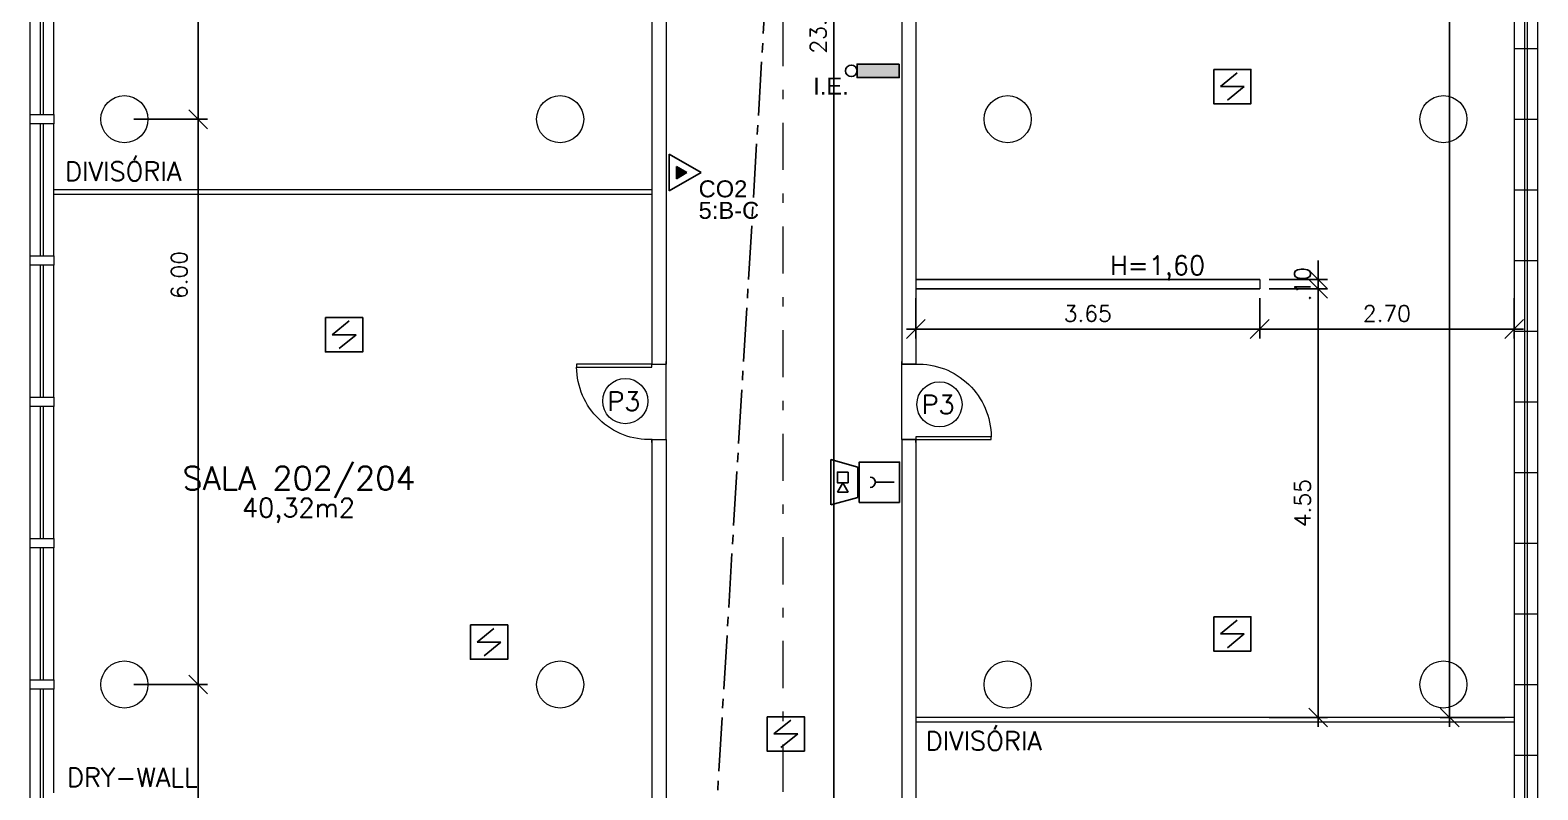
# Model space of a CAD drawing. Header units: millimetres. Extents: x 521 to 1055, y 261 to 520.
# Drawn here: x 531.06 to 547.07, y 380.13 to 388.19 of the extents above; entities that cross this region are included whole.
import ezdxf
from ezdxf.enums import TextEntityAlignment as Align

# ---------------------------------------------------------------- set-up
doc = ezdxf.new("R2010")
doc.units = ezdxf.units.MM
for name, pattern in [('CENTER2', [28.575, 19.05, -3.175, 3.175, -3.175]), ('CONTINU', [0]), ('DASHDOTX2', [2, 1, -0.5, 0, -0.5])]:
    doc.linetypes.add(name, pattern=pattern)
doc.layers.add('0.1', color=8, linetype='Continuous', lineweight=13)
doc.layers.add('ppci', color=8, linetype='Continuous')
doc.styles.add('ROMANS', font='romans')
doc.styles.get("Standard").update_dxf_attribs({"font": 'romans.shx'})
doc.styles.add('STYLE1', font='sanss___.ttf')
doc.dimstyles.new('Fares Eng - 50', dxfattribs={"dimscale": 2, "dimtxt": 0.085, "dimasz": 0.1, "dimexe": 0.05, "dimexo": 0.05, "dimgap": 0.04, "dimtad": 1, "dimzin": 4, "dimdsep": 46, "dimtxsty": 'ROMANS', "dimblk1": 'OBLIQUE', "dimblk2": 'OBLIQUE', "dimsah": 1, "dimcen": 0.05, "dimdle": 0.05, "dimclrd": 8, "dimclre": 8, "dimclrt": 8, "dimaunit": 1, "dimadec": 0, "dimazin": 0, "dimtfac": 1, "dimtix": 1, "dimtmove": 2, "dimatfit": 0, "dimldrblk": 'OPEN90', "dimfxl": 1, "dimtolj": 1, "dimtzin": 0, "dimarcsym": 0})

# ---------------------------------------------------------------- blocks, each defined once
blk = doc.blocks.new('_OBLIQUE')
at = {"color": 0, "linetype": 'ByBlock'}
blk.add_line((-0.5, -0.5), (0.5, 0.5), dxfattribs=at)
blk = doc.blocks.new('*D1204')
at = {"layer": '0.1', "color": 8, "linetype": 'CONTINU', "lineweight": -2, "transparency": 16777216}
for p, q in [((532.847, 381.346), (532.847, 375.146)), ((532.164, 381.246), (532.947, 381.246)), ((532.164, 375.246), (532.947, 375.246))]:
    blk.add_line(p, q, dxfattribs=at)
at = {"layer": 'DEFPOINTS', "color": 0, "linetype": 'CONTINU', "lineweight": -2, "transparency": 16777216}
for p in [(532.064, 381.246), (532.064, 375.246), (532.847, 375.246)]:
    blk.add_point(p, dxfattribs=at)
at = {"layer": '0.1', "color": 8, "linetype": 'CONTINU', "lineweight": -2, "transparency": 16777216, "xscale": 0.2, "yscale": 0.2, "zscale": 0.2}
for p, rotation in [((532.847, 381.246), 90), ((532.847, 375.246), 270)]:
    blk.add_blockref('_OBLIQUE', p, dxfattribs=dict(at, rotation=rotation))
at = {"layer": '0.1', "color": 8, "linetype": 'CONTINU', "transparency": 16777216, "insert": (532.682, 378.246), "char_height": 0.17, "attachment_point": 5, "rotation": 90, "style": 'ROMANS'}
blk.add_mtext('\\A1;6.00', dxfattribs=at)
blk = doc.blocks.new('_Open90')
at = {"color": 0, "linetype": 'ByBlock', "lineweight": -2}
for p, q in [((0, 0), (-1, 0)), ((-0.5, 0.5), (0, 0)), ((0, 0), (-0.5, -0.5))]:
    blk.add_line(p, q, dxfattribs=at)
blk = doc.blocks.new('*D1159')
at = {"layer": '0.1', "color": 8, "linetype": 'CONTINU', "lineweight": -2, "transparency": 16777216}
for p, q in [((539.594, 399.896), (539.594, 376.646)), ((540.214, 399.796), (539.494, 399.796)), ((540.214, 376.746), (539.494, 376.746))]:
    blk.add_line(p, q, dxfattribs=at)
at = {"layer": 'DEFPOINTS', "color": 0, "linetype": 'CONTINU', "lineweight": -2, "transparency": 16777216}
for p in [(540.314, 399.796), (539.594, 376.746), (540.314, 376.746)]:
    blk.add_point(p, dxfattribs=at)
at = {"layer": '0.1', "color": 8, "linetype": 'CONTINU', "lineweight": -2, "transparency": 16777216, "xscale": 0.2, "yscale": 0.2, "zscale": 0.2}
for p, rotation in [((539.594, 399.796), 90), ((539.594, 376.746), 270)]:
    blk.add_blockref('_OBLIQUE', p, dxfattribs=dict(at, rotation=rotation))
at = {"layer": '0.1', "color": 8, "linetype": 'CONTINU', "transparency": 16777216, "insert": (539.429, 388.271), "char_height": 0.17, "attachment_point": 5, "rotation": 90, "style": 'ROMANS'}
blk.add_mtext('\\A1;23.05', dxfattribs=at)
blk = doc.blocks.new('*D1232')
at = {"layer": '0.1', "color": 8, "linetype": 'CONTINU', "lineweight": -2, "transparency": 16777216}
for p, q in [((532.847, 381.146), (532.847, 387.346)), ((532.164, 387.246), (532.947, 387.246)), ((532.164, 381.246), (532.947, 381.246))]:
    blk.add_line(p, q, dxfattribs=at)
at = {"layer": 'DEFPOINTS', "color": 0, "linetype": 'CONTINU', "lineweight": -2, "transparency": 16777216}
for p in [(532.064, 387.246), (532.847, 387.246), (532.064, 381.246)]:
    blk.add_point(p, dxfattribs=at)
at = {"layer": '0.1', "color": 8, "linetype": 'CONTINU', "lineweight": -2, "transparency": 16777216, "xscale": 0.2, "yscale": 0.2, "zscale": 0.2}
for p, rotation in [((532.847, 387.246), 90), ((532.847, 381.246), 270)]:
    blk.add_blockref('_OBLIQUE', p, dxfattribs=dict(at, rotation=rotation))
at = {"layer": '0.1', "color": 8, "linetype": 'CONTINU', "transparency": 16777216, "insert": (532.647, 385.593), "char_height": 0.17, "attachment_point": 5, "rotation": 90, "style": 'ROMANS'}
blk.add_mtext('\\A1;6.00', dxfattribs=at)
blk = doc.blocks.new('*D1162')
at = {"layer": '0.1', "color": 8, "linetype": 'CONTINU', "lineweight": -2, "transparency": 16777216}
for p, q in [((532.847, 387.146), (532.847, 393.346)), ((532.164, 393.246), (532.947, 393.246)), ((532.164, 387.246), (532.947, 387.246))]:
    blk.add_line(p, q, dxfattribs=at)
at = {"layer": 'DEFPOINTS', "color": 0, "linetype": 'CONTINU', "lineweight": -2, "transparency": 16777216}
for p in [(532.064, 393.246), (532.847, 393.246), (532.064, 387.246)]:
    blk.add_point(p, dxfattribs=at)
at = {"layer": '0.1', "color": 8, "linetype": 'CONTINU', "lineweight": -2, "transparency": 16777216, "xscale": 0.2, "yscale": 0.2, "zscale": 0.2}
for p, rotation in [((532.847, 393.246), 90), ((532.847, 387.246), 270)]:
    blk.add_blockref('_OBLIQUE', p, dxfattribs=dict(at, rotation=rotation))
at = {"layer": '0.1', "color": 8, "linetype": 'CONTINU', "transparency": 16777216, "insert": (532.647, 389.718), "char_height": 0.17, "attachment_point": 5, "rotation": 90, "style": 'ROMANS'}
blk.add_mtext('\\A1;6.00', dxfattribs=at)
blk = doc.blocks.new('P80')
for points in [[(0, 0.86), (0, 0.83), (0.15, 0.83), (0.15, 0.86)], [(0, 0), (0, 0.03), (0.15, 0.03), (0.15, 0)]]:
    blk.add_lwpolyline(points)
blk.add_lwpolyline([(-0.8, 0.06), (0, 0.06), (0, 0.03), (-0.8, 0.03)], close=True)
at = {"color": 8}
blk.add_arc((-0.025, 0.056), 0.775, 88.1408, 179.6698, dxfattribs=at)
blk = doc.blocks.new('ÁREA')
for p in [(0.00005, 0.00376), (0, 0)]:
    blk.add_attdef('COMPARTIMENTO', text='', height=0.0025).set_placement(p, align=Align.CENTER)
at = {"color": 1}
for p in [(-0.00005, -0.00376), (-0.0001, -0.00752)]:
    blk.add_attdef('ÁREA', text='', height=0.002, dxfattribs=at).set_placement(p, align=Align.CENTER)
blk = doc.blocks.new('*D3298')
at = {"layer": '0.1', "color": 8, "linetype": 'CONTINU', "lineweight": -2, "transparency": 16777216}
for p, q in [((546.13, 399.746), (546.13, 380.796)), ((546.714, 399.646), (546.03, 399.646)), ((546.714, 380.896), (546.03, 380.896))]:
    blk.add_line(p, q, dxfattribs=at)
at = {"layer": 'DEFPOINTS', "color": 0, "linetype": 'CONTINU', "lineweight": -2, "transparency": 16777216}
for p in [(546.814, 399.646), (546.13, 380.896), (546.814, 380.896)]:
    blk.add_point(p, dxfattribs=at)
at = {"layer": '0.1', "color": 8, "linetype": 'CONTINU', "lineweight": -2, "transparency": 16777216, "xscale": 0.2, "yscale": 0.2, "zscale": 0.2}
for p, rotation in [((546.13, 399.646), 90), ((546.13, 380.896), 270)]:
    blk.add_blockref('_OBLIQUE', p, dxfattribs=dict(at, rotation=rotation))
at = {"layer": '0.1', "color": 8, "linetype": 'CONTINU', "lineweight": -2, "transparency": 16777216, "insert": (545.965, 390.271), "char_height": 0.17, "attachment_point": 5, "rotation": 90, "style": 'ROMANS'}
blk.add_mtext('\\A1;18.75', dxfattribs=at)
blk = doc.blocks.new('*D3299')
at = {"layer": '0.1', "color": 8, "linetype": 'CONTINU', "lineweight": -2, "transparency": 16777216}
for p, q in [((540.464, 385.346), (540.464, 384.919)), ((544.114, 385.346), (544.114, 384.919)), ((544.214, 385.019), (540.364, 385.019))]:
    blk.add_line(p, q, dxfattribs=at)
at = {"layer": 'DEFPOINTS', "color": 0, "linetype": 'CONTINU', "lineweight": -2, "transparency": 16777216}
for p in [(540.464, 385.446), (544.114, 385.446), (540.464, 385.019)]:
    blk.add_point(p, dxfattribs=at)
at = {"layer": '0.1', "color": 8, "linetype": 'CONTINU', "lineweight": -2, "transparency": 16777216, "xscale": 0.2, "yscale": 0.2, "zscale": 0.2, "rotation": 180}
blk.add_blockref('_OBLIQUE', (540.464, 385.019), dxfattribs=at)
at = {"layer": '0.1', "color": 8, "linetype": 'CONTINU', "lineweight": -2, "transparency": 16777216, "xscale": 0.2, "yscale": 0.2, "zscale": 0.2}
blk.add_blockref('_OBLIQUE', (544.114, 385.019), dxfattribs=at)
at = {"layer": '0.1', "color": 8, "linetype": 'CONTINU', "lineweight": -2, "transparency": 16777216, "insert": (542.289, 385.184), "char_height": 0.17, "attachment_point": 5, "style": 'ROMANS'}
blk.add_mtext('\\A1;3.65', dxfattribs=at)
blk = doc.blocks.new('*D3300')
at = {"layer": '0.1', "color": 8, "linetype": 'CONTINU', "lineweight": -2, "transparency": 16777216}
for p, q in [((544.114, 385.346), (544.114, 384.919)), ((546.814, 385.346), (546.814, 384.919)), ((544.014, 385.019), (546.914, 385.019))]:
    blk.add_line(p, q, dxfattribs=at)
at = {"layer": 'DEFPOINTS', "color": 0, "linetype": 'CONTINU', "lineweight": -2, "transparency": 16777216}
for p in [(544.114, 385.446), (546.814, 385.446), (546.814, 385.019)]:
    blk.add_point(p, dxfattribs=at)
at = {"layer": '0.1', "color": 8, "linetype": 'CONTINU', "lineweight": -2, "transparency": 16777216, "xscale": 0.2, "yscale": 0.2, "zscale": 0.2, "rotation": 180}
blk.add_blockref('_OBLIQUE', (544.114, 385.019), dxfattribs=at)
at = {"layer": '0.1', "color": 8, "linetype": 'CONTINU', "lineweight": -2, "transparency": 16777216, "xscale": 0.2, "yscale": 0.2, "zscale": 0.2}
blk.add_blockref('_OBLIQUE', (546.814, 385.019), dxfattribs=at)
at = {"layer": '0.1', "color": 8, "linetype": 'CONTINU', "lineweight": -2, "transparency": 16777216, "insert": (545.464, 385.184), "char_height": 0.17, "attachment_point": 5, "style": 'ROMANS'}
blk.add_mtext('\\A1;2.70', dxfattribs=at)
blk = doc.blocks.new('*D3301')
at = {"layer": '0.1', "color": 8, "linetype": 'CONTINU', "lineweight": -2, "transparency": 16777216}
for p, q in [((544.734, 385.546), (544.734, 385.746)), ((544.214, 385.546), (544.834, 385.546)), ((544.734, 385.446), (544.734, 385.546)), ((544.214, 385.446), (544.834, 385.446)), ((544.734, 385.446), (544.734, 385.246))]:
    blk.add_line(p, q, dxfattribs=at)
at = {"layer": 'DEFPOINTS', "color": 0, "linetype": 'CONTINU', "lineweight": -2, "transparency": 16777216}
for p in [(544.114, 385.546), (544.734, 385.546), (544.114, 385.446)]:
    blk.add_point(p, dxfattribs=at)
at = {"layer": '0.1', "color": 8, "linetype": 'CONTINU', "lineweight": -2, "transparency": 16777216, "xscale": 0.2, "yscale": 0.2, "zscale": 0.2}
for p, rotation in [((544.734, 385.546), 270), ((544.734, 385.446), 90)]:
    blk.add_blockref('_OBLIQUE', p, dxfattribs=dict(at, rotation=rotation))
at = {"layer": '0.1', "color": 8, "linetype": 'CONTINU', "lineweight": -2, "transparency": 16777216, "insert": (544.569, 385.496), "char_height": 0.17, "attachment_point": 5, "rotation": 90, "style": 'ROMANS'}
blk.add_mtext('\\A1;.10', dxfattribs=at)
blk = doc.blocks.new('*D3302')
at = {"layer": '0.1', "color": 8, "linetype": 'CONTINU', "lineweight": -2, "transparency": 16777216}
for p, q in [((544.734, 385.546), (544.734, 380.796)), ((544.214, 385.446), (544.834, 385.446)), ((544.214, 380.896), (544.834, 380.896))]:
    blk.add_line(p, q, dxfattribs=at)
at = {"layer": 'DEFPOINTS', "color": 0, "linetype": 'CONTINU', "lineweight": -2, "transparency": 16777216}
for p in [(544.114, 385.446), (544.114, 380.896), (544.734, 380.896)]:
    blk.add_point(p, dxfattribs=at)
at = {"layer": '0.1', "color": 8, "linetype": 'CONTINU', "lineweight": -2, "transparency": 16777216, "xscale": 0.2, "yscale": 0.2, "zscale": 0.2}
for p, rotation in [((544.734, 385.446), 90), ((544.734, 380.896), 270)]:
    blk.add_blockref('_OBLIQUE', p, dxfattribs=dict(at, rotation=rotation))
at = {"layer": '0.1', "color": 8, "linetype": 'CONTINU', "lineweight": -2, "transparency": 16777216, "insert": (544.569, 383.171), "char_height": 0.17, "attachment_point": 5, "rotation": 90, "style": 'ROMANS'}
blk.add_mtext('\\A1;4.55', dxfattribs=at)

msp = doc.modelspace()

# ---------------------------------------------------------------- hatches: boundary and pattern name
at = {"layer": 'ppci'}
for points in [[(539.84044, 387.83084), (539.84044, 387.68834), (540.28897, 387.68834), (540.28897, 387.83084)], [(538.03551, 386.68043), (537.92276, 386.74552), (537.92276, 386.61533)]]:
    msp.add_hatch(color=10, dxfattribs=at).paths.add_polyline_path(points)

# ---------------------------------------------------------------- linework, layer by layer
at = {"layer": '0.1', "color": 8, "linetype": 'DASHDOTX2', "ltscale": 0.5}
msp.add_line((539.05324, 424.60892), (539.05324, 371.68747), dxfattribs=at)
at = {"layer": '0.1', "color": 8, "linetype": 'CONTINU'}
for p, q in [((546.92404, 396.04649), (546.92404, 375.39649)), ((546.95404, 396.04649), (546.95404, 375.39649)), ((547.06404, 396.04649), (547.06404, 375.39649)), ((546.81404, 393.54649), (546.81404, 387.24649)), ((531.06404, 387.29649), (531.06404, 388.69649)), ((531.17404, 387.29649), (531.17404, 388.69649)), ((531.20404, 387.29649), (531.20404, 388.69649)), ((531.31404, 387.29649), (531.31404, 388.69649)), ((546.81404, 387.99649), (547.06404, 387.99649)), ((531.06404, 385.79649), (531.06404, 387.19649)), ((531.17404, 385.79649), (531.17404, 387.19649)), ((531.20404, 385.79649), (531.20404, 387.19649)), ((531.31404, 386.89649), (531.31404, 387.19649)), ((531.31404, 386.89649), (531.31404, 387.19649)), ((531.31404, 386.49649), (531.31404, 387.19649)), ((546.81404, 387.24649), (547.06404, 387.24649)), ((546.81404, 387.24649), (546.81404, 381.24649)), ((537.66404, 386.49649), (531.31404, 386.49649)), ((531.31404, 386.44649), (531.31404, 386.49649)), ((546.81404, 386.49649), (547.06404, 386.49649)), ((531.31404, 385.79649), (531.31404, 386.44649)), ((537.66404, 386.44649), (531.31404, 386.44649)), ((531.06404, 384.29649), (531.06404, 385.69649)), ((531.17404, 384.29649), (531.17404, 385.69649)), ((531.20404, 384.29649), (531.20404, 385.69649)), ((531.31404, 384.29649), (531.31404, 385.69649)), ((546.81404, 385.74649), (547.06404, 385.74649)), ((546.81404, 384.99649), (547.06404, 384.99649)), ((537.81404, 383.84649), (537.81404, 384.64649)), ((540.31404, 383.84649), (540.31404, 384.64649)), ((546.81404, 384.24649), (547.06404, 384.24649)), ((531.06404, 382.79649), (531.06404, 384.19649)), ((531.17404, 382.79649), (531.17404, 384.19649)), ((531.20404, 382.79649), (531.20404, 384.19649)), ((531.31404, 382.79649), (531.31404, 384.19649)), ((546.81404, 383.49649), (547.06404, 383.49649)), ((531.31404, 382.79649), (531.31404, 382.69649)), ((531.06404, 381.29649), (531.06404, 382.69649)), ((531.17404, 381.29649), (531.17404, 382.69649)), ((531.20404, 381.29649), (531.20404, 382.69649)), ((531.31404, 382.54649), (531.31404, 382.69649)), ((546.81404, 382.74649), (547.06404, 382.74649)), ((531.31404, 382.49649), (531.31404, 382.54649)), ((531.31404, 381.29649), (531.31404, 382.49649)), ((546.81404, 381.99649), (547.06404, 381.99649)), ((546.81404, 381.59649), (546.81404, 379.74649)), ((531.06404, 379.79649), (531.06404, 381.19649)), ((531.17404, 379.79649), (531.17404, 381.19649)), ((531.20404, 379.79649), (531.20404, 381.19649)), ((531.31404, 380.09649), (531.31404, 381.19649)), ((546.81404, 381.24649), (547.06404, 381.24649)), ((546.81404, 380.89649), (540.46404, 380.89649)), ((546.81404, 380.84649), (540.46404, 380.84649)), ((546.81404, 380.49649), (547.06404, 380.49649))]:
    msp.add_line(p, q, dxfattribs=at)
at = {"layer": '0.1', "color": 7}
for p, q in [((537.66404, 389.84649), (537.66404, 384.64649)), ((537.81404, 389.84649), (537.81404, 384.64649)), ((540.31404, 389.84649), (540.31404, 384.64649)), ((540.46404, 389.84649), (540.46404, 384.64649)), ((537.66404, 384.64649), (537.81404, 384.64649)), ((540.31404, 384.64649), (540.46404, 384.64649)), ((537.66404, 383.84649), (537.66404, 379.79649)), ((537.66404, 383.84649), (537.81404, 383.84649)), ((537.81404, 383.84649), (537.81404, 379.79649)), ((540.31404, 383.84649), (540.46404, 383.84649)), ((540.31404, 383.84649), (540.31404, 383.54649)), ((540.46404, 383.84649), (540.46404, 383.54649)), ((540.31404, 383.54649), (540.31404, 379.79649)), ((540.46404, 383.54649), (540.46404, 379.79649))]:
    msp.add_line(p, q, dxfattribs=at)
at = {"layer": '0.1', "color": 8, "linetype": 'CONTINU', "lineweight": -2}
for p, q in [((544.11404, 385.54649), (540.46404, 385.54649)), ((544.11404, 385.44649), (540.46404, 385.44649))]:
    msp.add_line(p, q, dxfattribs=at)
at = {"layer": '0.1', "color": 8}
msp.add_line((544.11404, 385.54649), (544.11404, 385.44649), dxfattribs=at)
at = {"layer": '0.1', "color": 8, "linetype": 'CONTINU'}
for points in [[(531.06404, 387.29649), (531.31404, 387.29649), (531.31404, 387.19649), (531.06404, 387.19649)], [(531.06404, 385.79649), (531.31404, 385.79649), (531.31404, 385.69649), (531.06404, 385.69649)], [(531.06404, 384.29649), (531.31404, 384.29649), (531.31404, 384.19649), (531.06404, 384.19649)], [(531.06404, 381.29649), (531.31404, 381.29649), (531.31404, 381.19649), (531.06404, 381.19649)]]:
    msp.add_lwpolyline(points, close=True, dxfattribs=at)
msp.add_lwpolyline([(531.31404, 382.69649), (531.06404, 382.69649), (531.06404, 382.79649), (531.31404, 382.79649)], dxfattribs=at)
at = {"layer": '0.1', "color": 7}
for centre in [(532.06404, 387.24649), (536.68904, 387.24649), (541.43904, 387.24649), (546.06404, 387.24649), (532.06404, 381.24649), (536.68904, 381.24649), (541.43904, 381.24649), (546.06404, 381.24649)]:
    msp.add_circle(centre, 0.25, dxfattribs=at)
at = {"layer": '0.1', "color": 8}
for centre in [(537.38019, 384.25462), (540.71502, 384.21955)]:
    msp.add_circle(centre, 0.23964, dxfattribs=at)
at = {"layer": 'ppci', "color": 10, "linetype": 'Continuous'}
for p, q in [((543.69688, 387.59331), (543.87551, 387.73962)), ((543.69688, 387.59331), (543.95019, 387.59331)), ((543.95019, 387.59331), (543.77156, 387.447)), ((537.84776, 386.87543), (537.84776, 386.48543)), ((538.18551, 386.68043), (537.84776, 386.87543)), ((538.18551, 386.68043), (537.84776, 386.48543)), ((537.92276, 386.74552), (537.92276, 386.61533)), ((538.03551, 386.68043), (537.92276, 386.74552)), ((538.03551, 386.68043), (537.92276, 386.61533)), ((534.26956, 384.95858), (534.44819, 385.10489)), ((534.26956, 384.95858), (534.52287, 384.95858)), ((534.52287, 384.95858), (534.34424, 384.81226)), ((539.56341, 383.15254), (539.56341, 383.63422)), ((539.84729, 383.55394), (539.56341, 383.63422)), ((539.84729, 383.23282), (539.84729, 383.55394)), ((540.23515, 383.39338), (540.03478, 383.39338)), ((539.84729, 383.23282), (539.56341, 383.15254)), ((535.80763, 381.69649), (535.98626, 381.8428)), ((543.69688, 381.78342), (543.87551, 381.92973)), ((535.80763, 381.69649), (536.06094, 381.69649)), ((536.06094, 381.69649), (535.88231, 381.55018)), ((543.69688, 381.78342), (543.95019, 381.78342)), ((543.95019, 381.78342), (543.77156, 381.63711)), ((538.95762, 380.72279), (539.13625, 380.86911)), ((538.95762, 380.72279), (539.21093, 380.72279)), ((539.21093, 380.72279), (539.0323, 380.57648))]:
    msp.add_line(p, q, dxfattribs=at)
at = {"layer": 'ppci', "color": 10}
for p, q in [((539.68818, 383.38762), (539.63182, 383.28634)), ((539.63182, 383.28634), (539.74453, 383.28634)), ((539.74453, 383.28634), (539.68818, 383.38762))]:
    msp.add_line(p, q, dxfattribs=at)
at = {"layer": 'ppci', "color": 10, "linetype": 'CENTER2', "lineweight": -2, "ltscale": 0.03}
msp.add_lwpolyline([(531.31404, 374.49649), (533.81307, 378.93582), (538.32123, 379.45558), (539.58998, 400.52147), (548.25506, 402.38245), (548.77242, 404.43977), (551.35473, 404.66988), (551.52521, 405.09649)], dxfattribs=at)
at = {"layer": 'ppci', "color": 10}
for points in [[(540.28897, 387.83084), (540.28897, 387.68834), (539.84044, 387.68834), (539.84044, 387.83084)], [(539.74453, 383.50042), (539.74453, 383.38762), (539.63182, 383.38762), (539.63182, 383.50042)]]:
    msp.add_lwpolyline(points, close=True, dxfattribs=at)
at = {"layer": 'ppci', "color": 10, "linetype": 'Continuous'}
for points in [[(543.62563, 387.77552), (544.02143, 387.77552), (544.02143, 387.4111), (543.62563, 387.4111)], [(534.19832, 385.14078), (534.59411, 385.14078), (534.59411, 384.77637), (534.19832, 384.77637)], [(540.29108, 383.17991), (540.29108, 383.60685), (539.86414, 383.60685), (539.86414, 383.17991)], [(535.73639, 381.8787), (536.13218, 381.8787), (536.13218, 381.51428), (535.73639, 381.51428)], [(543.62563, 381.96563), (544.02143, 381.96563), (544.02143, 381.60121), (543.62563, 381.60121)], [(538.88637, 380.905), (539.28217, 380.905), (539.28217, 380.54058), (538.88637, 380.54058)]]:
    msp.add_lwpolyline(points, close=True, dxfattribs=at)
at = {"layer": 'ppci', "color": 10}
msp.add_circle((539.77926, 387.75959), 0.06117, dxfattribs=at)
at = {"layer": 'ppci', "color": 10, "linetype": 'Continuous'}
msp.add_arc((539.97909, 383.39338), 0.05569, 270, 90, dxfattribs=at)

# ---------------------------------------------------------------- block references
at = {"layer": '0.1', "color": 8, "xscale": -1, "rotation": 180}
msp.add_blockref('P80', (537.66404, 384.67649), dxfattribs=at)
at = {"layer": '0.1', "color": 8, "xscale": -1}
msp.add_blockref('P80', (540.46404, 383.81649), dxfattribs=at)
at = {"layer": '0.1', "color": 8}
ref = msp.add_blockref('ÁREA', (533.9184, 383.31145), dxfattribs=dict(at, xscale=133.3333333333333, yscale=133.3333333333333, zscale=133.3333333333333))
ref.add_attrib('COMPARTIMENTO', 'SALA 202/204', dxfattribs={"layer": '0', "color": 3, "height": 0.25}).set_placement((533.9184, 383.31145), align=Align.CENTER)
ref.add_attrib('ÁREA', '40,32m2', dxfattribs={"layer": '0', "color": 1, "height": 0.2}).set_placement((533.91176, 383.0235), align=Align.CENTER)

# ---------------------------------------------------------------- texts
for s, p in [('DIVISÓRIA', (531.43457, 386.59381)), ('H=1,60', (542.52401, 385.59656)), ('P3', (537.18958, 384.15311)), ('P3', (540.52441, 384.11804)), ('DIVISÓRIA', (540.56674, 380.54847)), ('DRY-WALL', (531.45415, 380.16069))]:
    msp.add_text(s, height=0.2, dxfattribs=at).set_placement(p)
at = {"layer": 'ppci', "color": 10, "style": 'STYLE1'}
for s, p in [('I.E.', (539.37473, 387.50805)), ('CO2', (538.15896, 386.41753)), ('5:B-C', (538.15896, 386.18917))]:
    msp.add_text(s, height=0.18, dxfattribs=at).set_placement(p)

# ---------------------------------------------------------------- dimensions: what is measured, and where the dimension line sits
at = {"layer": '0.1', "color": 8, "linetype": 'CONTINU'}
for base, p1, p2, picture, middle in [((539.59407, 376.74649), (540.31404, 399.79649), (540.31404, 376.74649), '*D1159', (539.42907, 388.27149)), ((532.84692, 375.24649), (532.06404, 381.24649), (532.06404, 375.24649), '*D1204', (532.68192, 378.24649))]:
    dim = msp.add_linear_dim(base=base, p1=p1, p2=p2, angle=90, dimstyle='Fares Eng - 50', dxfattribs=at)
    dim.commit()
    dim.dimension.update_dxf_attribs({"geometry": picture, "text_midpoint": middle})
at = {"layer": '0.1', "color": 8, "linetype": 'CONTINU', "lineweight": -2}
for base, p1, p2, picture, middle in [((546.13012, 380.89649), (546.81404, 399.64649), (546.81404, 380.89649), '*D3298', (545.96512, 390.27149)), ((544.73365, 385.54649), (544.11404, 385.44649), (544.11404, 385.54649), '*D3301', (544.56865, 385.49649)), ((544.73365, 380.89649), (544.11404, 385.44649), (544.11404, 380.89649), '*D3302', (544.56865, 383.17149))]:
    dim = msp.add_linear_dim(base=base, p1=p1, p2=p2, angle=90, dimstyle='Fares Eng - 50', dxfattribs=at)
    dim.commit()
    dim.dimension.update_dxf_attribs({"geometry": picture, "text_midpoint": middle})
at = {"layer": '0.1', "color": 8, "linetype": 'CONTINU'}
for base, p1, p2, picture, middle in [((532.84692, 393.24649), (532.06404, 387.24649), (532.06404, 393.24649), '*D1162', (532.64692, 389.7181)), ((532.84692, 387.24649), (532.06404, 381.24649), (532.06404, 387.24649), '*D1232', (532.64692, 385.59286))]:
    dim = msp.add_linear_dim(base=base, p1=p1, p2=p2, angle=90, dimstyle='Fares Eng - 50', dxfattribs=at)
    dim.commit()
    dim.dimension.update_dxf_attribs({"geometry": picture, "text_midpoint": middle, "dimtype": 160})
at = {"layer": '0.1', "color": 8, "linetype": 'CONTINU', "lineweight": -2}
for base, p2, picture, middle in [((540.46404, 385.01927), (540.46404, 385.44649), '*D3299', (542.28904, 385.18427)), ((546.81404, 385.01927), (546.81404, 385.44649), '*D3300', (545.46404, 385.18427))]:
    dim = msp.add_linear_dim(base=base, p1=(544.11404, 385.44649), p2=p2, dimstyle='Fares Eng - 50', dxfattribs=at)
    dim.commit()
    dim.dimension.update_dxf_attribs({"geometry": picture, "text_midpoint": middle})

doc.saveas('drawing.dxf')
